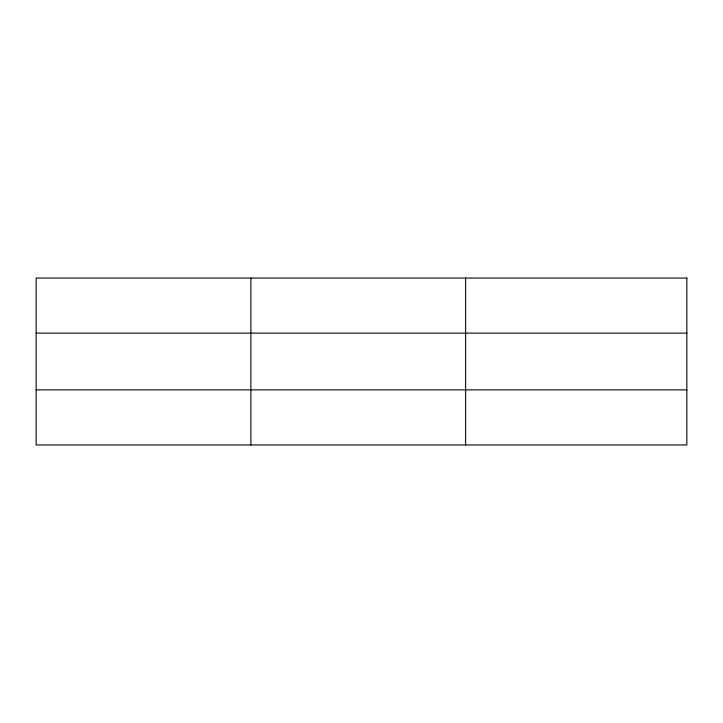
<?xml version="1.0" encoding="UTF-8"?>
<svg xmlns="http://www.w3.org/2000/svg" width="723" height="723" viewBox="0 0 723 723"><rect width="100%" height="100%" fill="white"/><g stroke="black" fill="none" stroke-linecap="round" stroke-linejoin="round"><path stroke-width="1.08" d="M250.881 444.952L250.881 278.048M465.612 444.952L465.612 278.048M36.15 333.122L686.85 333.122M36.15 389.878L686.85 389.878M686.85 278.048L36.15 278.048L36.15 444.952L686.85 444.952L686.85 278.048"/></g></svg>
